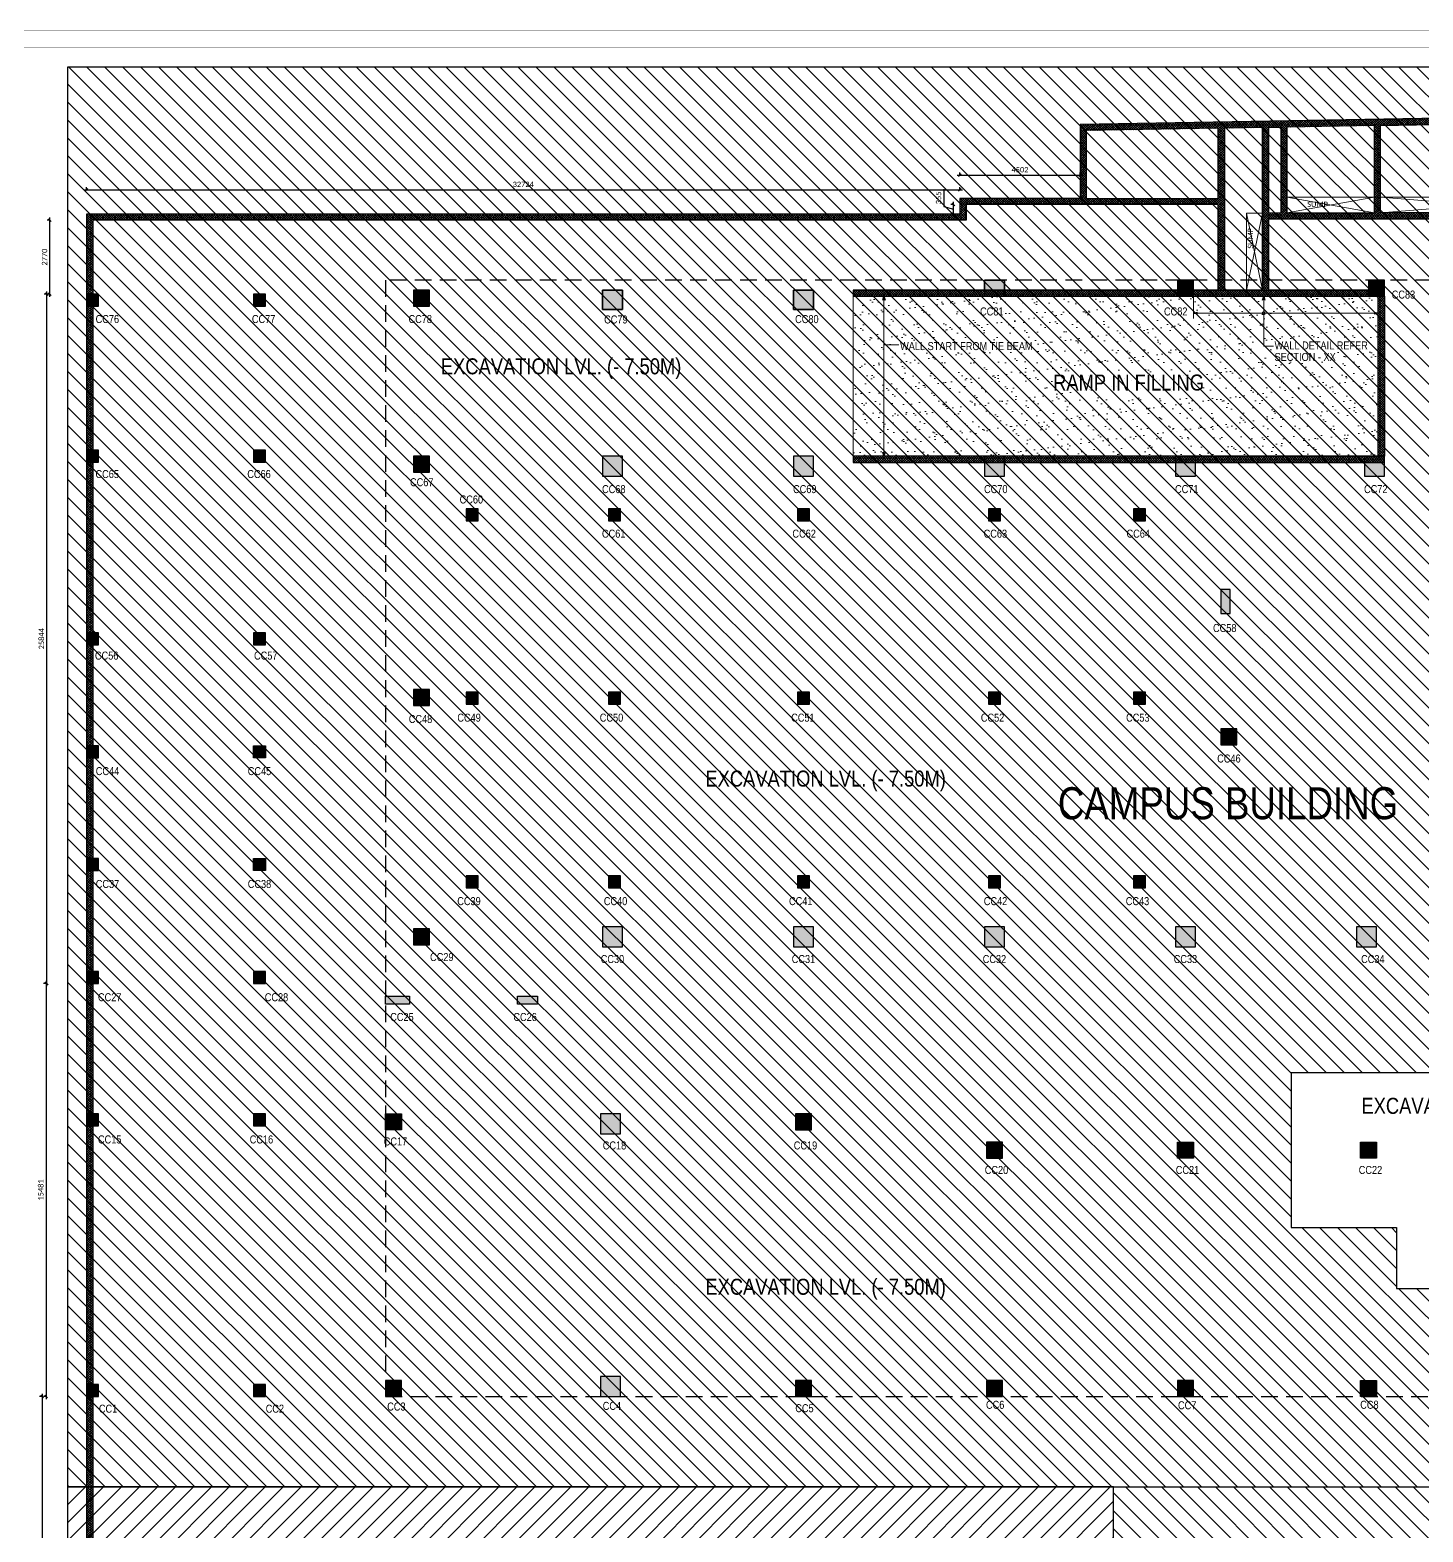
# Model space of a CAD drawing. Header units: millimetres. Extents: x 1112055 to 3390982, y -148532 to 766891.
# Drawn here: x 1644217 to 1696410, y 328031 to 384335 of the extents above; entities that cross this region are included whole.
import ezdxf

# ---------------------------------------------------------------- set-up
doc = ezdxf.new("R2010")
doc.units = ezdxf.units.MM
doc.header["$PDMODE"] = 35
doc.header["$PDSIZE"] = -25
doc.linetypes.add('DASHED2', pattern=[0.375, 0.25, -0.125])
for name, color, linetype, lineweight in [('A_Cut-out', 251, 'Continuous', 9), ('B COL. NO.', 3, 'Continuous', 20), ('B FINAL COLUMN', 1, 'Continuous', 30), ('B HATCH', 250, 'Continuous', 0), ('B TITLE BLOCK', 250, 'Continuous', 0), ('EXCAVATION LINE', 236, 'Continuous', 30)]:
    doc.layers.add(name, color=color, linetype=linetype, lineweight=lineweight)
doc.layers.add('B-COL HT', color=7, linetype='Continuous', lineweight=0, true_color=0x4e4f45)
doc.layers.add('SXO-TEXT-AREA LOCATION', color=7, linetype='Continuous')
doc.styles.add('ARIAL', font='arial.ttf')
doc.styles.add('Cali', font='calibri.ttf')
doc.styles.get("Standard").update_dxf_attribs({"font": 'arial.ttf'})
doc.styles.add('SWINC', font='swissc.ttf')
doc.dimstyles.new('1.100', dxfattribs={"dimtxt": 200, "dimasz": 100, "dimexe": 100, "dimexo": 100, "dimgap": 100, "dimtad": 1, "dimdec": 0, "dimzin": 0, "dimdsep": 46, "dimtxsty": 'Cali', "dimblk": 'OBLIQUE', "dimcen": 0, "dimdle": 100, "dimclrd": 256, "dimclre": 256, "dimclrt": 3, "dimadec": 0, "dimazin": 0, "dimtfac": 1, "dimtdec": 0, "dimtofl": 0, "dimtmove": 1, "dimatfit": 0, "dimfxl": 100, "dimfxlon": 1, "dimtolj": 1, "dimtzin": 0, "dimlwd": -1, "dimlwe": -1, "dimarcsym": 0})
doc.dimstyles.new('DIM 1', dxfattribs={"dimscale": 0, "dimtxt": 230, "dimasz": 150, "dimexe": 0.18, "dimexo": 0.0625, "dimgap": 0.5, "dimtad": 1, "dimdec": 0, "dimzin": 0, "dimdsep": 46, "dimtxsty": 'ARIAL', "dimblk": 'OBLIQUE', "dimcen": 6, "dimse1": 1, "dimse2": 1, "dimclrd": 256, "dimclrt": 256, "dimadec": 0, "dimazin": 2, "dimtfac": 0.75, "dimtdec": 0, "dimtix": 1, "dimtofl": 0, "dimtmove": 1, "dimatfit": 3, "dimldrblk": 'OPEN30', "dimfxl": 0.18, "dimfrac": 1, "dimtolj": 1, "dimtzin": 0, "dimlwd": -1, "dimarcsym": 0})
pattern_1 = [(45, (-175466.64, -141113.953), (-44.9012806, 44.9012806), []), (135, (-175466.64, -141113.953), (-44.9012806, -44.9012806), [])]

# ---------------------------------------------------------------- blocks, each defined once
blk = doc.blocks.new('_Oblique')
at = {"color": 0, "linetype": 'ByBlock', "lineweight": -2}
blk.add_line((-0.5, -0.5), (0.5, 0.5), dxfattribs=at)
blk = doc.blocks.new('_Open30')
at = {"color": 0, "linetype": 'ByBlock', "lineweight": -2}
for p, q in [((-1, 0.27), (0, 0)), ((0, 0), (-1, -0.27)), ((0, 0), (-1, 0))]:
    blk.add_line(p, q, dxfattribs=at)
blk = doc.blocks.new('*D3085')
at = {"transparency": 16777216}
for p, q in [((1644669, 333112), (1644569, 333112)), ((1644669, 333212), (1644669, 298612)), ((1644669, 298712), (1644569, 298712))]:
    blk.add_line(p, q, dxfattribs=at)
at = {"layer": 'Defpoints', "color": 0, "lineweight": 40, "transparency": 16777216}
for p in [(1646335, 333112), (1644669, 298712), (1646335, 298712)]:
    blk.add_point(p, dxfattribs=at)
at = {"transparency": 16777216, "xscale": 100, "yscale": 100, "zscale": 100}
for p, rotation in [((1644669, 333112), 90), ((1644669, 298712), 270)]:
    blk.add_blockref('_Oblique', p, dxfattribs=dict(at, rotation=rotation))
at = {"color": 3, "transparency": 16777216, "insert": (1644467, 315912), "char_height": 200, "attachment_point": 5, "rotation": 90, "style": 'Cali'}
blk.add_mtext('\\A1;34400', dxfattribs=at)
blk = doc.blocks.new('*D3086')
at = {"transparency": 16777216}
for p, q in [((1644825, 348593), (1644725, 348593)), ((1644825, 348693), (1644825, 333012)), ((1644825, 333112), (1644725, 333112))]:
    blk.add_line(p, q, dxfattribs=at)
at = {"layer": 'Defpoints', "color": 0, "lineweight": 40, "transparency": 16777216}
for p in [(1646335, 348593), (1644825, 333112), (1646335, 333112)]:
    blk.add_point(p, dxfattribs=at)
at = {"transparency": 16777216, "xscale": 100, "yscale": 100, "zscale": 100}
for p, rotation in [((1644825, 348593), 90), ((1644825, 333112), 270)]:
    blk.add_blockref('_Oblique', p, dxfattribs=dict(at, rotation=rotation))
at = {"color": 3, "transparency": 16777216, "insert": (1644622, 340852), "char_height": 200, "attachment_point": 5, "rotation": 90, "style": 'Cali'}
blk.add_mtext('\\A1;15481', dxfattribs=at)
blk = doc.blocks.new('*D3087')
at = {"transparency": 16777216}
for p, q in [((1644847, 374437), (1644747, 374437)), ((1644847, 348493), (1644847, 374537)), ((1644847, 348593), (1644747, 348593))]:
    blk.add_line(p, q, dxfattribs=at)
at = {"layer": 'Defpoints', "color": 0, "lineweight": 40, "transparency": 16777216}
for p in [(1644847, 374437), (1646335, 374437), (1646335, 348593)]:
    blk.add_point(p, dxfattribs=at)
at = {"transparency": 16777216, "xscale": 100, "yscale": 100, "zscale": 100}
for p, rotation in [((1644847, 374437), 90), ((1644847, 348593), 270)]:
    blk.add_blockref('_Oblique', p, dxfattribs=dict(at, rotation=rotation))
at = {"color": 3, "transparency": 16777216, "insert": (1644644, 361515), "char_height": 200, "attachment_point": 5, "rotation": 90, "style": 'Cali'}
blk.add_mtext('\\A1;25844', dxfattribs=at)
blk = doc.blocks.new('*D3088')
at = {"transparency": 16777216}
for p, q in [((1644963, 374337), (1644963, 377307)), ((1644963, 377207), (1644863, 377207)), ((1644963, 374437), (1644863, 374437))]:
    blk.add_line(p, q, dxfattribs=at)
at = {"layer": 'Defpoints', "color": 0, "lineweight": 40, "transparency": 16777216}
for p in [(1644963, 377207), (1646565, 377207), (1646335, 374437)]:
    blk.add_point(p, dxfattribs=at)
at = {"transparency": 16777216, "xscale": 100, "yscale": 100, "zscale": 100}
for p, rotation in [((1644963, 377207), 90), ((1644963, 374437), 270)]:
    blk.add_blockref('_Oblique', p, dxfattribs=dict(at, rotation=rotation))
at = {"color": 3, "transparency": 16777216, "insert": (1644761, 375822), "char_height": 200, "attachment_point": 5, "rotation": 90, "style": 'Cali'}
blk.add_mtext('\\A1;2770', dxfattribs=at)
blk = doc.blocks.new('*D3089')
at = {"transparency": 16777216}
for p, q in [((1646335, 378346), (1646335, 378446)), ((1679059, 378346), (1679059, 378446)), ((1646235, 378346), (1679159, 378346))]:
    blk.add_line(p, q, dxfattribs=at)
at = {"layer": 'Defpoints', "color": 0, "transparency": 16777216}
for p in [(1679059, 378346), (1646335, 377437), (1679059, 377437)]:
    blk.add_point(p, dxfattribs=at)
at = {"transparency": 16777216, "xscale": 100, "yscale": 100, "zscale": 100, "rotation": 180}
blk.add_blockref('_Oblique', (1646335, 378346), dxfattribs=at)
at = {"transparency": 16777216, "xscale": 100, "yscale": 100, "zscale": 100}
blk.add_blockref('_Oblique', (1679059, 378346), dxfattribs=at)
at = {"color": 3, "transparency": 16777216, "insert": (1662697, 378549), "char_height": 200, "attachment_point": 5, "style": 'Cali'}
blk.add_mtext('\\A1;32724', dxfattribs=at)
blk = doc.blocks.new('*D3090')
at = {"transparency": 16777216}
for p, q in [((1678463, 378366), (1678463, 377721)), ((1678815, 377793), (1678815, 377893)), ((1678463, 377721), (1678815, 377615)), ((1678815, 377793), (1678715, 377793)), ((1678815, 377437), (1678715, 377437)), ((1678815, 377437), (1678815, 377793)), ((1678815, 377437), (1678815, 377337))]:
    blk.add_line(p, q, dxfattribs=at)
at = {"layer": 'Defpoints', "color": 0, "transparency": 16777216}
for p in [(1678815, 377793), (1679059, 377793), (1679059, 377437)]:
    blk.add_point(p, dxfattribs=at)
at = {"transparency": 16777216, "xscale": 100, "yscale": 100, "zscale": 100}
for p, rotation in [((1678815, 377793), 270), ((1678815, 377437), 90)]:
    blk.add_blockref('_Oblique', p, dxfattribs=dict(at, rotation=rotation))
at = {"color": 3, "transparency": 16777216, "insert": (1678260, 378043), "char_height": 200, "attachment_point": 5, "rotation": 90, "style": 'Cali'}
blk.add_mtext('\\A1;355', dxfattribs=at)
blk = doc.blocks.new('*D3091')
at = {"transparency": 16777216}
for p, q in [((1679059, 378896), (1679059, 378996)), ((1683561, 378896), (1683561, 378996)), ((1678959, 378896), (1683661, 378896))]:
    blk.add_line(p, q, dxfattribs=at)
at = {"layer": 'Defpoints', "color": 0, "transparency": 16777216}
for p in [(1683561, 378896), (1679059, 378023), (1683561, 378023)]:
    blk.add_point(p, dxfattribs=at)
at = {"transparency": 16777216, "xscale": 100, "yscale": 100, "zscale": 100, "rotation": 180}
blk.add_blockref('_Oblique', (1679059, 378896), dxfattribs=at)
at = {"transparency": 16777216, "xscale": 100, "yscale": 100, "zscale": 100}
blk.add_blockref('_Oblique', (1683561, 378896), dxfattribs=at)
at = {"color": 3, "transparency": 16777216, "insert": (1681310, 379098), "char_height": 200, "attachment_point": 5, "style": 'Cali'}
blk.add_mtext('\\A1;4502', dxfattribs=at)

msp = doc.modelspace()

# ---------------------------------------------------------------- hatches: boundary and pattern name
at = {"layer": 'B HATCH', "lineweight": 0}
h = msp.add_hatch(dxfattribs=at)
h.set_pattern_fill('ANSI37', color=250, scale=20, style=0)
h.set_pattern_definition([(45, (-66975.52, -141113.953), (-44.9012806, 44.9012806), []), (135, (-66975.52, -141113.953), (-44.9012806, -44.9012806), [])])
h.paths.add_polyline_path([(1709655, 377475.9), (1709655, 381018.8), (1702480, 380892.9), (1702480, 377476.1)], flags=16)
h.paths.add_polyline_path([(1683791, 378022.7), (1688740, 378022.7), (1688740, 380651.5), (1683791, 380564.7)], flags=16)
h.paths.add_polyline_path([(1690630, 380685), (1691080, 380692.9), (1691080, 377475.7), (1690630, 377475.7)], flags=16)
h.paths.add_polyline_path([(1646565, 377207.5), (1646565, 268461.9), (1697025, 268461.9), (1697025, 308341.9), (1709655, 308341.9), (1709655, 377245.9), (1690616.6, 377246.5), (1690616.6, 374586.9), (1690400, 374586.9), (1690400, 380680.9), (1688970, 380655.8), (1688970, 374586.9), (1688740, 374586.9), (1688740, 377792.7), (1679289, 377792.7), (1679289, 377207.5)], flags=16)
h.paths.add_polyline_path([(1702254.7, 380889), (1702254.7, 377476.1), (1694825, 377476.3), (1694825, 380758.6)], flags=16)
h.paths.add_polyline_path([(1691310, 377476.5), (1691310, 380696.9), (1694595, 380754.5), (1694595, 377476.4)], flags=16)
h.paths.add_polyline_path([(1679059, 377437.5), (1646335, 377437.5), (1646335, 268231.9), (1697255, 268231.9), (1697255, 308111.9), (1709885, 308111.9), (1709885, 381252.9), (1683561, 380790.9), (1683561, 378022.7), (1679059, 378022.7)])
at = {"layer": 'B HATCH'}
h = msp.add_hatch(dxfattribs=at)
h.set_pattern_fill('ANSI37', color=250, scale=20, style=0)
h.set_pattern_definition(pattern_1)
h.paths.add_polyline_path([(1675060, 374356.9), (1687211.7, 374356.9), (1687211.7, 374586.9), (1675060, 374586.9)])
h = msp.add_hatch(dxfattribs=at)
h.set_pattern_fill('ANSI37', color=250, scale=20, style=0)
h.set_pattern_definition([(45, (-162714.97, -141113.953), (-44.9012806, 44.9012806), []), (135, (-162714.97, -141113.953), (-44.9012806, -44.9012806), [])])
h.paths.add_polyline_path([(1687211.7, 374356.9), (1694968.3, 374356.9), (1694968.3, 374586.9), (1687211.7, 374586.9)])
h = msp.add_hatch(dxfattribs=at)
h.set_pattern_fill('ANSI37', color=250, scale=20, style=0)
h.set_pattern_definition([(45, (-175466.64, -141113.953), (-44.9012806, 44.9012806), []), (135, (-175466.64, -141113.953), (-44.9012806, -44.9012806), [])])
h.paths.add_polyline_path([(1694968.3, 368356.9), (1694738.3, 368356.9), (1694738.3, 374356.9), (1694968.3, 374356.9)])
h = msp.add_hatch(dxfattribs=at)
h.set_pattern_fill('ANSI37', color=250, scale=20, style=0)
h.set_pattern_definition(pattern_1)
h.paths.add_polyline_path([(1675060, 368126.9), (1687136.7, 368126.9), (1687136.7, 368356.9), (1675060, 368356.9)])
h = msp.add_hatch(dxfattribs=at)
h.set_pattern_fill('ANSI37', color=250, scale=20, style=0)
h.set_pattern_definition([(45, (-162714.97, -147343.953), (-44.9012806, 44.9012806), []), (135, (-162714.97, -147343.953), (-44.9012806, -44.9012806), [])])
h.paths.add_polyline_path([(1687136.7, 368126.9), (1694968.3, 368126.9), (1694968.3, 368356.9), (1687136.7, 368356.9)])
at = {"layer": 'B-COL HT', "lineweight": 0}
h = msp.add_hatch(color=250, dxfattribs=at)
h.dxf.hatch_style = 1
h.paths.add_polyline_path([(1646335, 373987), (1646785, 373987), (1646785, 374437), (1646335, 374437)])
h = msp.add_hatch(color=250, dxfattribs=at)
h.dxf.hatch_style = 1
h.paths.add_polyline_path([(1652585, 373987), (1653035, 373987), (1653035, 374437), (1652585, 374437)])
h = msp.add_hatch(color=250, dxfattribs=at)
h.dxf.hatch_style = 1
h.paths.add_polyline_path([(1658585, 373986.9), (1659185, 373986.9), (1659185, 374586.9), (1658585, 374586.9)])
h = msp.add_hatch(color=250, dxfattribs=at)
h.dxf.hatch_style = 1
h.paths.add_polyline_path([(1665666.7, 373856.9), (1666416.7, 373856.9), (1666416.7, 374586.9), (1665666.7, 374586.9)])
h = msp.add_hatch(color=250, dxfattribs=at)
h.dxf.hatch_style = 1
h.paths.add_polyline_path([(1672823.3, 373856.9), (1673573.3, 373856.9), (1673573.3, 374586.9), (1672823.3, 374586.9)])
h = msp.add_hatch(color=250, dxfattribs=at)
h.dxf.hatch_style = 1
h.paths.add_polyline_path([(1679980, 374356.9), (1680730, 374356.9), (1680730, 374956.9), (1679980, 374956.9)])
h = msp.add_hatch(color=250, dxfattribs=at)
h.dxf.hatch_style = 1
h.paths.add_polyline_path([(1687211.7, 374356.9), (1687811.7, 374356.9), (1687811.7, 374956.9), (1687211.7, 374956.9)])
h = msp.add_hatch(color=250, dxfattribs=at)
h.dxf.hatch_style = 1
h.paths.add_polyline_path([(1694368.3, 374356.9), (1694968.3, 374356.9), (1694968.3, 374956.9), (1694368.3, 374956.9)])
h = msp.add_hatch(color=250, dxfattribs=at)
h.dxf.hatch_style = 1
h.paths.add_polyline_path([(1646335, 368137), (1646785, 368137), (1646785, 368587), (1646335, 368587)])
h = msp.add_hatch(color=250, dxfattribs=at)
h.dxf.hatch_style = 1
h.paths.add_polyline_path([(1652585, 368137), (1653035, 368137), (1653035, 368587), (1652585, 368587)])
h = msp.add_hatch(color=250, dxfattribs=at)
h.dxf.hatch_style = 1
h.paths.add_polyline_path([(1658585, 367756.9), (1659185, 367756.9), (1659185, 368356.9), (1658585, 368356.9)])
h = msp.add_hatch(color=250, dxfattribs=at)
h.dxf.hatch_style = 1
h.paths.add_polyline_path([(1665666.7, 367606.9), (1666416.7, 367606.9), (1666416.7, 368356.9), (1665666.7, 368356.9)])
h = msp.add_hatch(color=250, dxfattribs=at)
h.dxf.hatch_style = 1
h.paths.add_polyline_path([(1672823.3, 367606.9), (1673573.3, 367606.9), (1673573.3, 368356.9), (1672823.3, 368356.9)])
h = msp.add_hatch(color=250, dxfattribs=at)
h.dxf.hatch_style = 1
h.paths.add_polyline_path([(1679980, 367606.9), (1680730, 367606.9), (1680730, 368356.9), (1679980, 368356.9)])
h = msp.add_hatch(color=250, dxfattribs=at)
h.dxf.hatch_style = 1
h.paths.add_polyline_path([(1687136.7, 367606.9), (1687886.7, 367606.9), (1687886.7, 368356.9), (1687136.7, 368356.9)])
h = msp.add_hatch(color=250, dxfattribs=at)
h.dxf.hatch_style = 1
h.paths.add_polyline_path([(1694968.3, 368356.9), (1694218.3, 368356.9), (1694218.3, 367606.9), (1694968.3, 367606.9)])
h = msp.add_hatch(color=250, dxfattribs=at)
h.dxf.hatch_style = 1
h.paths.add_polyline_path([(1660555, 365936.9), (1661005, 365936.9), (1661005, 366386.9), (1660555, 366386.9)])
h = msp.add_hatch(color=250, dxfattribs=at)
h.dxf.hatch_style = 1
h.paths.add_polyline_path([(1660555, 365936.9), (1661005, 365936.9), (1661005, 366386.9), (1660555, 366386.9)])
h = msp.add_hatch(color=250, dxfattribs=at)
h.dxf.hatch_style = 1
h.paths.add_polyline_path([(1665891.7, 365936.9), (1666341.7, 365936.9), (1666341.7, 366386.9), (1665891.7, 366386.9)])
h = msp.add_hatch(color=250, dxfattribs=at)
h.dxf.hatch_style = 1
h.paths.add_polyline_path([(1672973.3, 365936.9), (1673423.3, 365936.9), (1673423.3, 366386.9), (1672973.3, 366386.9)])
h = msp.add_hatch(color=250, dxfattribs=at)
h.dxf.hatch_style = 1
h.paths.add_polyline_path([(1672973.3, 365936.9), (1673423.3, 365936.9), (1673423.3, 366386.9), (1672973.3, 366386.9)])
h = msp.add_hatch(color=250, dxfattribs=at)
h.dxf.hatch_style = 1
h.paths.add_polyline_path([(1680130, 365936.9), (1680580, 365936.9), (1680580, 366386.9), (1680130, 366386.9)])
h = msp.add_hatch(color=250, dxfattribs=at)
h.dxf.hatch_style = 1
h.paths.add_polyline_path([(1680130, 365936.9), (1680580, 365936.9), (1680580, 366386.9), (1680130, 366386.9)])
h = msp.add_hatch(color=250, dxfattribs=at)
h.dxf.hatch_style = 1
h.paths.add_polyline_path([(1685565, 365936.9), (1686015, 365936.9), (1686015, 366386.9), (1685565, 366386.9)])
h = msp.add_hatch(color=250, dxfattribs=at)
h.dxf.hatch_style = 1
h.paths.add_polyline_path([(1685565, 365936.9), (1686015, 365936.9), (1686015, 366386.9), (1685565, 366386.9)])
h = msp.add_hatch(color=250, dxfattribs=at)
h.dxf.hatch_style = 1
h.paths.add_polyline_path([(1688835, 362461.9), (1689185, 362461.9), (1689185, 363361.9), (1688835, 363361.9)])
h = msp.add_hatch(color=250, dxfattribs=at)
h.dxf.hatch_style = 1
h.paths.add_polyline_path([(1646335.1, 361288), (1646785.1, 361288), (1646785.1, 361738), (1646335.1, 361738)])
h = msp.add_hatch(color=250, dxfattribs=at)
h.dxf.hatch_style = 1
h.paths.add_polyline_path([(1652585, 361287), (1653035, 361287), (1653035, 361737), (1652585, 361737)])
h = msp.add_hatch(color=250, dxfattribs=at)
h.dxf.hatch_style = 1
h.paths.add_polyline_path([(1658585, 359009.4), (1659185, 359009.4), (1659185, 359609.4), (1658585, 359609.4)])
h = msp.add_hatch(color=250, dxfattribs=at)
h.dxf.hatch_style = 1
h.paths.add_polyline_path([(1660555, 359059.4), (1661005, 359059.4), (1661005, 359509.4), (1660555, 359509.4)])
h = msp.add_hatch(color=250, dxfattribs=at)
h.dxf.hatch_style = 1
h.paths.add_polyline_path([(1660555, 359059.4), (1661005, 359059.4), (1661005, 359509.4), (1660555, 359509.4)])
h = msp.add_hatch(color=250, dxfattribs=at)
h.dxf.hatch_style = 1
h.paths.add_polyline_path([(1665891.7, 359059.4), (1666341.7, 359059.4), (1666341.7, 359509.4), (1665891.7, 359509.4)])
h = msp.add_hatch(color=250, dxfattribs=at)
h.dxf.hatch_style = 1
h.paths.add_polyline_path([(1672973.3, 359059.4), (1673423.3, 359059.4), (1673423.3, 359509.4), (1672973.3, 359509.4)])
h = msp.add_hatch(color=250, dxfattribs=at)
h.dxf.hatch_style = 1
h.paths.add_polyline_path([(1680130, 359059.4), (1680580, 359059.4), (1680580, 359509.4), (1680130, 359509.4)])
h = msp.add_hatch(color=250, dxfattribs=at)
h.dxf.hatch_style = 1
h.paths.add_polyline_path([(1680130, 359059.4), (1680580, 359059.4), (1680580, 359509.4), (1680130, 359509.4)])
h = msp.add_hatch(color=250, dxfattribs=at)
h.dxf.hatch_style = 1
h.paths.add_polyline_path([(1685565, 359059.4), (1686015, 359059.4), (1686015, 359509.4), (1685565, 359509.4)])
h = msp.add_hatch(color=250, dxfattribs=at)
h.dxf.hatch_style = 1
h.paths.add_polyline_path([(1685565, 359059.4), (1686015, 359059.4), (1686015, 359509.4), (1685565, 359509.4)])
h = msp.add_hatch(color=250, dxfattribs=at)
h.dxf.hatch_style = 1
h.paths.add_polyline_path([(1688835, 357536.9), (1689435, 357536.9), (1689435, 358136.9), (1688835, 358136.9)])
h = msp.add_hatch(color=250, dxfattribs=at)
h.dxf.hatch_style = 1
h.paths.add_polyline_path([(1646335, 357056.2), (1646785, 357056.2), (1646785, 357506.2), (1646335, 357506.2)])
h = msp.add_hatch(color=250, dxfattribs=at)
h.dxf.hatch_style = 1
h.paths.add_polyline_path([(1653035, 357056.2), (1652585, 357056.2), (1652585, 357506.2), (1653035, 357506.2)])
h = msp.add_hatch(color=250, dxfattribs=at)
h.dxf.hatch_style = 1
h.paths.add_polyline_path([(1646335, 352824.4), (1646785, 352824.4), (1646785, 353274.4), (1646335, 353274.4)])
h = msp.add_hatch(color=250, dxfattribs=at)
h.dxf.hatch_style = 1
h.paths.add_polyline_path([(1653035, 352824.4), (1652585, 352824.4), (1652585, 353274.4), (1653035, 353274.4)])
h = msp.add_hatch(color=250, dxfattribs=at)
h.dxf.hatch_style = 1
h.paths.add_polyline_path([(1660555, 352181.9), (1661005, 352181.9), (1661005, 352631.9), (1660555, 352631.9)])
h = msp.add_hatch(color=250, dxfattribs=at)
h.dxf.hatch_style = 1
h.paths.add_polyline_path([(1660555, 352181.9), (1661005, 352181.9), (1661005, 352631.9), (1660555, 352631.9)])
h = msp.add_hatch(color=250, dxfattribs=at)
h.dxf.hatch_style = 1
h.paths.add_polyline_path([(1665891.7, 352181.9), (1666341.7, 352181.9), (1666341.7, 352631.9), (1665891.7, 352631.9)])
h = msp.add_hatch(color=250, dxfattribs=at)
h.dxf.hatch_style = 1
h.paths.add_polyline_path([(1672973.3, 352181.9), (1673423.3, 352181.9), (1673423.3, 352631.9), (1672973.3, 352631.9)])
h = msp.add_hatch(color=250, dxfattribs=at)
h.dxf.hatch_style = 1
h.paths.add_polyline_path([(1672973.3, 352181.9), (1673423.3, 352181.9), (1673423.3, 352631.9), (1672973.3, 352631.9)])
h = msp.add_hatch(color=250, dxfattribs=at)
h.dxf.hatch_style = 1
h.paths.add_polyline_path([(1680130, 352181.9), (1680580, 352181.9), (1680580, 352631.9), (1680130, 352631.9)])
h = msp.add_hatch(color=250, dxfattribs=at)
h.dxf.hatch_style = 1
h.paths.add_polyline_path([(1680130, 352181.9), (1680580, 352181.9), (1680580, 352631.9), (1680130, 352631.9)])
h = msp.add_hatch(color=250, dxfattribs=at)
h.dxf.hatch_style = 1
h.paths.add_polyline_path([(1685565, 352181.9), (1686015, 352181.9), (1686015, 352631.9), (1685565, 352631.9)])
h = msp.add_hatch(color=250, dxfattribs=at)
h.dxf.hatch_style = 1
h.paths.add_polyline_path([(1685565, 352181.9), (1686015, 352181.9), (1686015, 352631.9), (1685565, 352631.9)])
h = msp.add_hatch(color=250, dxfattribs=at)
h.dxf.hatch_style = 1
h.paths.add_polyline_path([(1658585, 350036.9), (1659185, 350036.9), (1659185, 350636.9), (1658585, 350636.9)])
h = msp.add_hatch(color=250, dxfattribs=at)
h.dxf.hatch_style = 1
h.paths.add_polyline_path([(1665666.7, 349961.9), (1666416.7, 349961.9), (1666416.7, 350711.9), (1665666.7, 350711.9)])
h = msp.add_hatch(color=250, dxfattribs=at)
h.dxf.hatch_style = 1
h.paths.add_polyline_path([(1672823.3, 349961.9), (1673573.3, 349961.9), (1673573.3, 350711.9), (1672823.3, 350711.9)])
h = msp.add_hatch(color=250, dxfattribs=at)
h.dxf.hatch_style = 1
h.paths.add_polyline_path([(1679980, 349961.9), (1680730, 349961.9), (1680730, 350711.9), (1679980, 350711.9)])
h = msp.add_hatch(color=250, dxfattribs=at)
h.dxf.hatch_style = 1
h.paths.add_polyline_path([(1687136.7, 349961.9), (1687886.7, 349961.9), (1687886.7, 350711.9), (1687136.7, 350711.9)])
h = msp.add_hatch(color=250, dxfattribs=at)
h.dxf.hatch_style = 1
h.paths.add_polyline_path([(1693918.3, 349961.9), (1694668.3, 349961.9), (1694668.3, 350711.9), (1693918.3, 350711.9)])
h = msp.add_hatch(color=250, dxfattribs=at)
h.dxf.hatch_style = 1
h.paths.add_polyline_path([(1646335, 348592.5), (1646785, 348592.5), (1646785, 349042.5), (1646335, 349042.5)])
h = msp.add_hatch(color=250, dxfattribs=at)
h.dxf.hatch_style = 1
h.paths.add_polyline_path([(1652585, 348592), (1653035, 348592), (1653035, 349042), (1652585, 349042)])
h = msp.add_hatch(color=250, dxfattribs=at)
h.dxf.hatch_style = 1
h.paths.add_polyline_path([(1657535, 348111.9), (1658435, 348111.9), (1658435, 347811.9), (1657535, 347811.9)])
h = msp.add_hatch(color=250, dxfattribs=at)
h.dxf.hatch_style = 1
h.paths.add_polyline_path([(1662485, 348111.9), (1663235, 348111.9), (1663235, 347811.9), (1662485, 347811.9)])
h = msp.add_hatch(color=250, dxfattribs=at)
h.dxf.hatch_style = 1
h.paths.add_polyline_path([(1646335, 343261.9), (1646785, 343261.9), (1646785, 343711.9), (1646335, 343711.9)])
h = msp.add_hatch(color=250, dxfattribs=at)
h.dxf.hatch_style = 1
h.paths.add_polyline_path([(1652590, 343261.9), (1653040, 343261.9), (1653040, 343711.9), (1652590, 343711.9)])
h = msp.add_hatch(color=250, dxfattribs=at)
h.dxf.hatch_style = 1
h.paths.add_polyline_path([(1657535, 343711.9), (1658135, 343711.9), (1658135, 343111.9), (1657535, 343111.9)])
h = msp.add_hatch(color=250, dxfattribs=at)
h.dxf.hatch_style = 1
h.paths.add_polyline_path([(1665591.7, 342961.9), (1666341.7, 342961.9), (1666341.7, 343711.9), (1665591.7, 343711.9)])
h = msp.add_hatch(color=250, dxfattribs=at)
h.dxf.hatch_style = 1
h.paths.add_polyline_path([(1672898.3, 343111.9), (1673498.3, 343111.9), (1673498.3, 343711.9), (1672898.3, 343711.9)])
h = msp.add_hatch(color=250, dxfattribs=at)
h.dxf.hatch_style = 1
h.paths.add_polyline_path([(1680055, 342041.9), (1680655, 342041.9), (1680655, 342641.9), (1680055, 342641.9)])
h = msp.add_hatch(color=250, dxfattribs=at)
h.dxf.hatch_style = 1
h.paths.add_polyline_path([(1687211.7, 342641.9), (1687811.7, 342641.9), (1687811.7, 342041.9), (1687211.7, 342041.9)])
h = msp.add_hatch(color=250, dxfattribs=at)
h.dxf.hatch_style = 1
h.paths.add_polyline_path([(1694068.3, 342641.9), (1694668.3, 342641.9), (1694668.3, 342041.9), (1694068.3, 342041.9)])
h = msp.add_hatch(color=250, dxfattribs=at)
h.dxf.hatch_style = 1
h.paths.add_polyline_path([(1646335, 333111.9), (1646785, 333111.9), (1646785, 333561.9), (1646335, 333561.9)])
h = msp.add_hatch(color=250, dxfattribs=at)
h.dxf.hatch_style = 1
h.paths.add_polyline_path([(1652585, 333111.9), (1653035, 333111.9), (1653035, 333561.9), (1652585, 333561.9)])
h = msp.add_hatch(color=250, dxfattribs=at)
h.dxf.hatch_style = 1
h.paths.add_polyline_path([(1657535, 333111.9), (1658135, 333111.9), (1658135, 333711.9), (1657535, 333711.9)])
h = msp.add_hatch(color=250, dxfattribs=at)
h.dxf.hatch_style = 1
h.paths.add_polyline_path([(1665591.7, 333111.9), (1666341.7, 333111.9), (1666341.7, 333861.9), (1665591.7, 333861.9)])
h = msp.add_hatch(color=250, dxfattribs=at)
h.dxf.hatch_style = 1
h.paths.add_polyline_path([(1672898.3, 333111.9), (1673498.3, 333111.9), (1673498.3, 333711.9), (1672898.3, 333711.9)])
h = msp.add_hatch(color=250, dxfattribs=at)
h.dxf.hatch_style = 1
h.paths.add_polyline_path([(1680055, 333111.9), (1680655, 333111.9), (1680655, 333711.9), (1680055, 333711.9)])
h = msp.add_hatch(color=250, dxfattribs=at)
h.dxf.hatch_style = 1
h.paths.add_polyline_path([(1687211.7, 333111.9), (1687811.7, 333111.9), (1687811.7, 333711.9), (1687211.7, 333711.9)])
h = msp.add_hatch(color=250, dxfattribs=at)
h.dxf.hatch_style = 1
h.paths.add_polyline_path([(1694068.3, 333711.9), (1694668.3, 333711.9), (1694668.3, 333111.9), (1694068.3, 333111.9)])
at = {"layer": 'EXCAVATION LINE', "lineweight": 0}
h = msp.add_hatch(dxfattribs=at)
h.set_pattern_fill('ANSI31', color=250, scale=150, angle=270)
h.set_pattern_definition([(315, (-175466.64, -141113.95), (336.7596, 336.7596), [])])
h.paths.add_polyline_path([(1699475, 357446.9), (1699475, 364676.9), (1706785, 364676.9), (1706785, 357446.9)], flags=16)
h.paths.add_polyline_path([(1697268.3, 345241.9), (1697268.3, 344841.6), (1705224.6, 344841.6), (1705224.6, 337162.1), (1695424.7, 337162.1), (1695424.7, 339441.9), (1691468.3, 339441.9), (1691468.3, 345241.9)], flags=16)
h.paths.add_polyline_path([(1645620, 329723.2), (1711193.4, 329723.2), (1711193.4, 382943.8), (1645620, 382943.8)])
h = msp.add_hatch(dxfattribs=at)
h.set_pattern_fill('AR-SAND', color=250, scale=15)
h.set_pattern_definition([(37.5, (-436075.6, 0), (-24.00047, 734.11986), [0, -579.12, 0, -647.7, 0, -619.125]), (7.5, (-436075.6, 0), (674.28492, 1075.23765), [0, -312.42, 0, -521.97, 0, -200.025]), (327.5, (-436544.23, 0), (1186.48856, 2.15578), [0, -190.5, 0, -685.8, 0, -895.35]), (317.5, (-436544.2, 0), (1145.3347, 334.394), [0, -95.25, 0, -449.58, 0, -514.35])])
h.paths.add_polyline_path([(1675060, 374356.9), (1694738.3, 374356.9), (1694738.3, 368356.9), (1675060, 368356.9)])
h = msp.add_hatch(dxfattribs=at)
h.set_pattern_fill('ANSI31', color=250, scale=150)
h.set_pattern_definition([(45, (-268566.27, -141113.95), (-336.7596, 336.7596), [])])
h.paths.add_polyline_path([(1645620, 329723.2), (1645620, 274468.4), (1652100, 274468.4), (1652100, 276210.9), (1684820, 276210.9), (1684820, 276898.4), (1684820, 279328.4), (1684820, 311478.4), (1686170, 311478.4), (1686170, 313908.4), (1684820, 313908.4), (1684820, 329723.2)])
h = msp.add_hatch(dxfattribs=at)
h.set_pattern_fill('ANSI31', color=250, scale=150, angle=270)
h.set_pattern_definition([(315, (-268566.27, -141113.95), (336.7596, 336.7596), [])])
edge = h.paths.add_edge_path()
edge.add_line((1686170, 311478.4), (1684820, 311478.4))
edge.add_line((1684820, 311478.4), (1684820, 305958.4))
edge.add_line((1684820, 305958.4), (1686170, 305958.4))
edge.add_line((1686170, 305958.4), (1686170, 303528.4))
edge.add_line((1686170, 303528.4), (1684820, 303528.4))
edge.add_line((1684820, 303528.4), (1684820, 298553.4))
edge.add_line((1684820, 298553.4), (1686170, 298553.4))
edge.add_line((1686170, 298553.4), (1686170, 296123.4))
edge.add_line((1686170, 296123.4), (1684820, 296123.4))
edge.add_line((1684820, 296123.4), (1684820, 290603.4))
edge.add_line((1684820, 290603.4), (1686170, 290603.4))
edge.add_line((1686170, 290603.4), (1686170, 288173.4))
edge.add_line((1686170, 288173.4), (1684820, 288173.4))
edge.add_line((1684820, 288173.4), (1684820, 284653.4))
edge.add_line((1684820, 284653.4), (1686170, 284653.4))
edge.add_line((1686170, 284653.4), (1686170, 282223.4))
edge.add_line((1686170, 282223.4), (1684820, 282223.4))
edge.add_line((1684820, 282223.4), (1684820, 279328.4))
edge.add_line((1684820, 279328.4), (1686170, 279328.4))
edge.add_line((1686170, 279328.4), (1686170, 276898.4))
edge.add_line((1686170, 276898.4), (1684820, 276898.4))
edge.add_line((1684820, 276898.4), (1684820, 276210.9))
edge.add_line((1684820, 276210.9), (1652100, 276210.9))
edge.add_line((1652100, 276210.9), (1652100, 274468.4))
edge.add_line((1652100, 274468.4), (1645620, 274468.4))
edge.add_line((1645620, 274468.4), (1645620, 265862.3))
edge.add_line((1645620, 265862.3), (1699877.9, 265862.3))
edge.add_line((1699877.9, 265862.3), (1699877.9, 307068.9))
edge.add_line((1699877.9, 307068.9), (1711193.4, 307068.9))
edge.add_line((1711193.4, 307068.9), (1711193.4, 329723.2))
edge.add_line((1711193.4, 329723.2), (1684820, 329723.2))
edge.add_line((1684820, 329723.2), (1684820, 313959.8))
edge.add_arc((1684871.4, 313959.8), 51.4, 180.0002, 270)
edge.add_line((1684871.4, 313908.4), (1686170, 313908.4))
edge.add_line((1686170, 313908.4), (1686170, 311478.4))

# ---------------------------------------------------------------- linework, layer by layer
at = {"color": 16, "linetype": 'DASHED2', "lineweight": 30, "ltscale": 2500}
msp.add_lwpolyline([(1657535, 333111.9), (1709885, 333111.9), (1709885, 374956.9), (1657535, 374956.9)], close=True, dxfattribs=at)
at = {"layer": 'A_Cut-out', "ltscale": 10}
for p, q in [((1694595, 378075.8), (1691310, 377476.5)), ((1691310, 378075.8), (1694595, 377476.4)), ((1702254.7, 378075.8), (1694825, 377476.3)), ((1694825, 378075.8), (1702254.7, 377476.1)), ((1689802.9, 377474), (1690400, 374586.9)), ((1689802.9, 374586.9), (1690400, 377474))]:
    msp.add_line(p, q, dxfattribs=at)
for points in [[(1691310, 378075.8), (1694595, 378075.8)], [(1694825, 378075.8), (1702254.7, 378075.8)]]:
    msp.add_lwpolyline(points, dxfattribs=at)
msp.add_lwpolyline([(1689802.9, 377474), (1690400, 377474), (1690400, 374586.9), (1689802.9, 374586.9)], close=True, dxfattribs=at)
at = {"layer": 'B COL. NO.'}
msp.add_line((1687811.7, 374356.9), (1687811.7, 373516.5), dxfattribs=at)
msp.add_circle((1690443.5, 373722.2), 58.6, dxfattribs=at)
at = {"layer": 'B FINAL COLUMN', "color": 16, "lineweight": 30}
msp.add_lwpolyline([(1679059, 377437.5), (1646335, 377437.5), (1646335, 268231.9), (1697255, 268231.9), (1697255, 308111.9), (1709885, 308111.9), (1709885, 381252.9), (1683561, 380790.9), (1683561, 378022.7), (1679059, 378022.7), (1679059, 377437.5)], dxfattribs=at)
msp.add_lwpolyline([(1646565, 268461.9), (1697025, 268461.9), (1697025, 308341.9), (1709655, 308341.9), (1709655, 377245.9), (1690616.6, 377246.5), (1690616.6, 374586.9), (1690400, 374586.9), (1690400, 380680.9), (1688970, 380655.8), (1688970, 374586.9), (1688740, 374586.9), (1688740, 377792.7), (1679289, 377792.7), (1679289, 377207.5), (1646565, 377207.5)], close=True, dxfattribs=at)
at = {"layer": 'B FINAL COLUMN', "color": 1, "lineweight": 30}
for points in [[(1683791, 378022.7), (1688740, 378022.7), (1688740, 380651.5), (1683791, 380564.7)], [(1690630, 380685), (1691080, 380692.9), (1691080, 377475.7), (1690630, 377475.7)], [(1691310, 380696.9), (1691310, 377476.5), (1694595, 377476.4), (1694595, 380754.5)], [(1694825, 380758.6), (1702254.7, 380889), (1702254.7, 377476.1), (1694825, 377476.3)], [(1687211.7, 374356.9), (1694968.3, 374356.9), (1694968.3, 374586.9), (1687211.7, 374586.9)], [(1694968.3, 368356.9), (1694738.3, 368356.9), (1694738.3, 374356.9), (1694968.3, 374356.9)], [(1687136.7, 368126.9), (1694968.3, 368126.9), (1694968.3, 368356.9), (1687136.7, 368356.9)]]:
    msp.add_lwpolyline(points, close=True, dxfattribs=at)
at = {"layer": 'B FINAL COLUMN', "color": 4}
for points in [[(1646335, 373987), (1646785, 373987), (1646785, 374437), (1646335, 374437)], [(1652585, 373987), (1653035, 373987), (1653035, 374437), (1652585, 374437)], [(1646335, 368137), (1646785, 368137), (1646785, 368587), (1646335, 368587)], [(1652585, 368137), (1653035, 368137), (1653035, 368587), (1652585, 368587)], [(1660555, 365936.9), (1661005, 365936.9), (1661005, 366386.9), (1660555, 366386.9)], [(1672973.3, 365936.9), (1673423.3, 365936.9), (1673423.3, 366386.9), (1672973.3, 366386.9)], [(1680130, 365936.9), (1680580, 365936.9), (1680580, 366386.9), (1680130, 366386.9)], [(1685565, 365936.9), (1686015, 365936.9), (1686015, 366386.9), (1685565, 366386.9)], [(1646335.1, 361288), (1646785.1, 361288), (1646785.1, 361738), (1646335.1, 361738)], [(1652585, 361287), (1653035, 361287), (1653035, 361737), (1652585, 361737)], [(1660555, 359059.4), (1661005, 359059.4), (1661005, 359509.4), (1660555, 359509.4)], [(1680130, 359059.4), (1680580, 359059.4), (1680580, 359509.4), (1680130, 359509.4)], [(1685565, 359059.4), (1686015, 359059.4), (1686015, 359509.4), (1685565, 359509.4)], [(1646335, 357056.2), (1646785, 357056.2), (1646785, 357506.2), (1646335, 357506.2)], [(1653035, 357056.2), (1652585, 357056.2), (1652585, 357506.2), (1653035, 357506.2)], [(1646335, 352824.4), (1646785, 352824.4), (1646785, 353274.4), (1646335, 353274.4)], [(1653035, 352824.4), (1652585, 352824.4), (1652585, 353274.4), (1653035, 353274.4)], [(1660555, 352181.9), (1661005, 352181.9), (1661005, 352631.9), (1660555, 352631.9)], [(1672973.3, 352181.9), (1673423.3, 352181.9), (1673423.3, 352631.9), (1672973.3, 352631.9)], [(1680130, 352181.9), (1680580, 352181.9), (1680580, 352631.9), (1680130, 352631.9)], [(1685565, 352181.9), (1686015, 352181.9), (1686015, 352631.9), (1685565, 352631.9)], [(1646335, 348592.5), (1646785, 348592.5), (1646785, 349042.5), (1646335, 349042.5)], [(1652585, 348592), (1653035, 348592), (1653035, 349042), (1652585, 349042)], [(1646335, 343261.9), (1646785, 343261.9), (1646785, 343711.9), (1646335, 343711.9)], [(1652590, 343261.9), (1653040, 343261.9), (1653040, 343711.9), (1652590, 343711.9)], [(1646335, 333111.9), (1646785, 333111.9), (1646785, 333561.9), (1646335, 333561.9)], [(1652585, 333111.9), (1653035, 333111.9), (1653035, 333561.9), (1652585, 333561.9)]]:
    msp.add_lwpolyline(points, close=True, dxfattribs=at)
at = {"layer": 'B FINAL COLUMN'}
for points in [[(1658585, 373986.9), (1659185, 373986.9), (1659185, 374586.9), (1658585, 374586.9)], [(1665666.7, 374586.9), (1666416.7, 374586.9), (1666416.7, 373856.9), (1665666.7, 373856.9)], [(1672823.3, 374586.9), (1673573.3, 374586.9), (1673573.3, 373856.9), (1672823.3, 373856.9)], [(1679980, 374956.9), (1680730, 374956.9), (1680730, 374356.9), (1679980, 374356.9)], [(1687211.7, 374356.9), (1687811.7, 374356.9), (1687811.7, 374956.9), (1687211.7, 374956.9)], [(1694368.3, 374356.9), (1694968.3, 374356.9), (1694968.3, 374956.9), (1694368.3, 374956.9)], [(1658585, 367756.9), (1659185, 367756.9), (1659185, 368356.9), (1658585, 368356.9)], [(1665666.7, 367606.9), (1666416.7, 367606.9), (1666416.7, 368356.9), (1665666.7, 368356.9)], [(1672823.3, 367606.9), (1673573.3, 367606.9), (1673573.3, 368356.9), (1672823.3, 368356.9)], [(1679980, 367606.9), (1680730, 367606.9), (1680730, 368356.9), (1679980, 368356.9)], [(1687136.7, 367606.9), (1687886.7, 367606.9), (1687886.7, 368356.9), (1687136.7, 368356.9)], [(1694218.3, 367606.9), (1694968.3, 367606.9), (1694968.3, 368356.9), (1694218.3, 368356.9)], [(1688835, 362461.9), (1689185, 362461.9), (1689185, 363361.9), (1688835, 363361.9)], [(1688835, 357536.9), (1689435, 357536.9), (1689435, 358136.9), (1688835, 358136.9)], [(1658585, 350036.9), (1659185, 350036.9), (1659185, 350636.9), (1658585, 350636.9)], [(1657535, 348111.9), (1658435, 348111.9), (1658435, 347811.9), (1657535, 347811.9)], [(1662485, 348111.9), (1663235, 348111.9), (1663235, 347811.9), (1662485, 347811.9)], [(1657535, 343711.9), (1658135, 343711.9), (1658135, 343111.9), (1657535, 343111.9)], [(1665591.7, 342961.9), (1666341.7, 342961.9), (1666341.7, 343711.9), (1665591.7, 343711.9)], [(1672898.3, 343111.9), (1673498.3, 343111.9), (1673498.3, 343711.9), (1672898.3, 343711.9)], [(1680055, 342041.9), (1680655, 342041.9), (1680655, 342641.9), (1680055, 342641.9)], [(1687211.7, 342641.9), (1687811.7, 342641.9), (1687811.7, 342041.9), (1687211.7, 342041.9)], [(1694068.3, 342641.9), (1694668.3, 342641.9), (1694668.3, 342041.9), (1694068.3, 342041.9)], [(1657535, 333111.9), (1658135, 333111.9), (1658135, 333711.9), (1657535, 333711.9)], [(1665591.7, 333111.9), (1666341.7, 333111.9), (1666341.7, 333861.9), (1665591.7, 333861.9)], [(1672898.3, 333111.9), (1673498.3, 333111.9), (1673498.3, 333711.9), (1672898.3, 333711.9)], [(1680055, 333111.9), (1680655, 333111.9), (1680655, 333711.9), (1680055, 333711.9)], [(1687211.7, 333111.9), (1687811.7, 333111.9), (1687811.7, 333711.9), (1687211.7, 333711.9)], [(1694068.3, 333711.9), (1694668.3, 333711.9), (1694668.3, 333111.9), (1694068.3, 333111.9)]]:
    msp.add_lwpolyline(points, close=True, dxfattribs=at)
at = {"layer": 'B FINAL COLUMN', "color": 5}
for points in [[(1665666.7, 373856.9), (1666416.7, 373856.9), (1666416.7, 374586.9), (1665666.7, 374586.9)], [(1672823.3, 373856.9), (1673573.3, 373856.9), (1673573.3, 374586.9), (1672823.3, 374586.9)], [(1679980, 374356.9), (1680730, 374356.9), (1680730, 374956.9), (1679980, 374956.9)]]:
    msp.add_lwpolyline(points, close=True, dxfattribs=at)
at = {"layer": 'B FINAL COLUMN', "color": 4, "lineweight": 30}
for points in [[(1675060, 374356.9), (1687211.7, 374356.9), (1687211.7, 374586.9), (1675060, 374586.9)], [(1675060, 368126.9), (1687136.7, 368126.9), (1687136.7, 368356.9), (1675060, 368356.9)]]:
    msp.add_lwpolyline(points, close=True, dxfattribs=at)
at = {"layer": 'B FINAL COLUMN', "color": 1}
for points in [[(1660555, 365936.9), (1661005, 365936.9), (1661005, 366386.9), (1660555, 366386.9)], [(1665891.7, 365936.9), (1666341.7, 365936.9), (1666341.7, 366386.9), (1665891.7, 366386.9)], [(1672973.3, 365936.9), (1673423.3, 365936.9), (1673423.3, 366386.9), (1672973.3, 366386.9)], [(1680130, 365936.9), (1680580, 365936.9), (1680580, 366386.9), (1680130, 366386.9)], [(1685565, 365936.9), (1686015, 365936.9), (1686015, 366386.9), (1685565, 366386.9)], [(1658585, 359009.4), (1659185, 359009.4), (1659185, 359609.4), (1658585, 359609.4)], [(1660555, 359059.4), (1661005, 359059.4), (1661005, 359509.4), (1660555, 359509.4)], [(1665891.7, 359059.4), (1666341.7, 359059.4), (1666341.7, 359509.4), (1665891.7, 359509.4)], [(1672973.3, 359059.4), (1673423.3, 359059.4), (1673423.3, 359509.4), (1672973.3, 359509.4)], [(1680130, 359059.4), (1680580, 359059.4), (1680580, 359509.4), (1680130, 359509.4)], [(1685565, 359059.4), (1686015, 359059.4), (1686015, 359509.4), (1685565, 359509.4)], [(1660555, 352181.9), (1661005, 352181.9), (1661005, 352631.9), (1660555, 352631.9)], [(1665891.7, 352181.9), (1666341.7, 352181.9), (1666341.7, 352631.9), (1665891.7, 352631.9)], [(1672973.3, 352181.9), (1673423.3, 352181.9), (1673423.3, 352631.9), (1672973.3, 352631.9)], [(1680130, 352181.9), (1680580, 352181.9), (1680580, 352631.9), (1680130, 352631.9)], [(1685565, 352181.9), (1686015, 352181.9), (1686015, 352631.9), (1685565, 352631.9)], [(1665666.7, 349961.9), (1666416.7, 349961.9), (1666416.7, 350711.9), (1665666.7, 350711.9)], [(1672823.3, 349961.9), (1673573.3, 349961.9), (1673573.3, 350711.9), (1672823.3, 350711.9)], [(1679980, 349961.9), (1680730, 349961.9), (1680730, 350711.9), (1679980, 350711.9)], [(1687136.7, 349961.9), (1687886.7, 349961.9), (1687886.7, 350711.9), (1687136.7, 350711.9)], [(1693918.3, 349961.9), (1694668.3, 349961.9), (1694668.3, 350711.9), (1693918.3, 350711.9)]]:
    msp.add_lwpolyline(points, close=True, dxfattribs=at)
at = {"layer": 'B TITLE BLOCK', "color": 1, "const_width": 8.39}
msp.add_lwpolyline([(1643287.6, 384330.6), (1734904.4, 384330.6), (1734904.4, 218186.4), (1643287.6, 218186.4)], close=True, dxfattribs=at)
at = {"layer": 'B TITLE BLOCK', "color": 250, "lineweight": 0, "const_width": 8.39}
msp.add_lwpolyline([(1643940.2, 383678), (1734251.7, 383678), (1734251.7, 218839.1), (1643940.2, 218839.1)], close=True, dxfattribs=at)
at = {"layer": 'EXCAVATION LINE', "color": 250, "lineweight": 0}
msp.add_line((1675060, 368356.9), (1675060, 374356.9), dxfattribs=at)
at = {"layer": 'EXCAVATION LINE', "color": 75}
msp.add_lwpolyline([(1645620, 329723.2), (1711193.4, 329723.2), (1711193.4, 382943.8), (1645620, 382943.8)], close=True, dxfattribs=at)
at = {"layer": 'EXCAVATION LINE', "color": 6}
msp.add_lwpolyline([(1697268.3, 345241.9), (1691468.3, 345241.9), (1691468.3, 339441.9), (1695424.7, 339441.9), (1695424.7, 337162.1), (1705224.6, 337162.1), (1705224.6, 344841.6), (1697268.3, 344841.6)], close=True, dxfattribs=at)
at = {"layer": 'EXCAVATION LINE', "color": 96}
msp.add_lwpolyline([(1684820, 329723.2), (1645620, 329723.2), (1645620, 274468.4), (1652100, 274468.4), (1652100, 276210.9), (1684820, 276210.9)], dxfattribs=at)
at = {"layer": 'EXCAVATION LINE', "color": 42}
msp.add_lwpolyline([(1684820, 313908.4), (1684820, 329723.2), (1711193.4, 329723.2), (1711193.4, 307068.9)], dxfattribs=at)

# ---------------------------------------------------------------- texts
at = {"color": 1, "style": 'SWINC'}
msp.add_text('CAMPUS BUILDING', height=1200, dxfattribs=at).set_placement((1682730.3, 354749.3))
at = {"layer": 'B COL. NO.', "style": 'SWINC'}
for s, p in [('CC83', (1695240.4, 374267.6)), ('CC81', (1679815.3, 373635.5)), ('CC82', (1686707, 373635.5)), ('CC76', (1646674.5, 373350.6)), ('CC77', (1652530.4, 373350.6)), ('CC78', (1658400.2, 373350.5)), ('CC79', (1665728.9, 373334.9)), ('CC80', (1672885.6, 373349.4)), ('WALL START FROM TIE BEAM', (1676818.6, 372337.2)), ('WALL DETAIL REFER', (1690851, 372360.5)), ('SECTION - XX', (1690851, 371929.8)), ('CC65', (1646669.5, 367539.9)), ('CC66', (1652357.6, 367539.9)), ('CC67', (1658455.8, 367233.3)), ('CC68', (1665651.1, 366975.9)), ('CC69', (1672807.8, 366975.9)), ('CC70', (1679964.5, 366975.9)), ('CC71', (1687121.1, 366975.9)), ('CC72', (1694202.8, 366975.9)), ('CC60', (1660314.5, 366587.3)), ('CC61', (1665647.8, 365305.9)), ('CC62', (1672784.3, 365305.9)), ('CC63', (1679949.6, 365305.9)), ('CC64', (1685303.1, 365305.9)), ('CC58', (1688543.8, 361768)), ('CC56', (1646649.6, 360734)), ('CC57', (1652610.5, 360734)), ('CC48', (1658409.3, 358357.9)), ('CC49', (1660229.3, 358407.9)), ('CC50', (1665566, 358407.9)), ('CC51', (1672737.7, 358407.9)), ('CC52', (1679844.4, 358407.9)), ('CC53', (1685287.1, 358407.9)), ('CC46', (1688700.9, 356875.9)), ('CC44', (1646680.3, 356404.6)), ('CC45', (1652375.1, 356404.6)), ('CC37', (1646680.3, 352172.8)), ('CC38', (1652375.1, 352172.8)), ('CC39', (1660225.5, 351530.4)), ('CC40', (1665717.6, 351530.4)), ('CC41', (1672656, 351530.4)), ('CC42', (1679954.9, 351530.4)), ('CC43', (1685274.7, 351530.4)), ('CC29', (1659206.1, 349433.5)), ('CC30', (1665601.5, 349358.5)), ('CC31', (1672758.2, 349358.5)), ('CC32', (1679914.8, 349358.5)), ('CC33', (1687071.5, 349358.5)), ('CC34', (1694093.9, 349358.5)), ('CC27', (1646762.4, 347927.3)), ('CC28', (1653012.4, 347926.7)), ('CC25', (1657713.2, 347186.2)), ('CC26', (1662328.6, 347186.2)), ('CC15', (1646762.4, 342596.6)), ('CC16', (1652448, 342596.6)), ('CC17', (1657471.2, 342521.6)), ('CC18', (1665677.9, 342371.6)), ('CC19', (1672834.5, 342371.6)), ('CC20', (1679991.2, 341451.6)), ('CC21', (1687147.9, 341451.6)), ('CC22', (1694004.5, 341451.6)), ('CC1', (1646797.2, 332502.2)), ('CC2', (1653047.2, 332502.2)), ('CC3', (1657599.7, 332583)), ('CC4', (1665676.5, 332606.9)), ('CC5', (1672891.7, 332520.8)), ('CC6', (1680037.6, 332648.8)), ('CC7', (1687232.3, 332630.3)), ('CC8', (1694060.6, 332649.7))]:
    msp.add_text(s, height=300, dxfattribs=at).set_placement(p)
at = {"layer": 'B TITLE BLOCK', "color": 251, "lineweight": 0, "insert": (1790846.9, 354036.9), "char_height": 147.988, "attachment_point": 2, "style": 'SWINC'}
msp.add_mtext_dynamic_manual_height_columns('\\pxsm1,qj;{\\fBankGothic Lt BT|b0|i0|c0|p34;BHOOMI\\P\\ps*,q*;\\fGost|b0|i0|c0|p2;\\H0.8x;- CONSULTANTS -\\C1; }', width=386959.037, gutter_width=0, heights=[54430.2], dxfattribs=at)
at = {"layer": 'EXCAVATION LINE', "color": 75, "style": 'SWINC'}
for s, p in [('EXCAVATION LVL. (- 7.50M) ', (1659609, 371428.4)), ('RAMP IN FILLING', (1682552.5, 370821.4)), ('EXCAVATION LVL. (- 7.50M) ', (1669521.2, 355974.1)), ('EXCAVATION LVL. (- 7.50M) ', (1669521.2, 336923.8))]:
    msp.add_text(s, height=600, dxfattribs=at).set_placement(p)
at = {"layer": 'EXCAVATION LINE', "color": 6, "style": 'SWINC'}
msp.add_text('EXCAVATION LVL. (- 7.80M) ', height=600, dxfattribs=at).set_placement((1694104.6, 343706.1))
at = {"layer": 'SXO-TEXT-AREA LOCATION', "insert": (1692075.7, 377902.1), "char_height": 200, "attachment_point": 1}
msp.add_mtext('\\pxqc;{\\fCalibri|b0|i0|c0|p34;SUMP}', dxfattribs=at)
at = {"layer": 'SXO-TEXT-AREA LOCATION', "insert": (1689846.7, 376140.4), "char_height": 200, "attachment_point": 1, "rotation": 90}
msp.add_mtext('\\pxqc;{\\fCalibri|b0|i0|c0|p34;SUMP}', dxfattribs=at)

# ---------------------------------------------------------------- dimensions: what is measured, and where the dimension line sits
for base, p1, p2, picture, middle in [((1683561, 378895.9), (1679059, 378022.7), (1683561, 378022.7), '*D3091', (1681310, 379098.4)), ((1679059, 378346.2), (1646335, 377437.5), (1679059, 377437.5), '*D3089', (1662697, 378548.6))]:
    dim = msp.add_linear_dim(base=base, p1=p1, p2=p2, dimstyle='1.100', override={"dimfxl": 0.18, "dimarcsym": 2})
    dim.commit()
    dim.dimension.update_dxf_attribs({"geometry": picture, "text_midpoint": middle})
for base, p1, p2, picture, middle in [((1678815.2, 377792.7), (1679059, 377437.5), (1679059, 377792.7), '*D3090', (1678260.3, 377820.8)), ((1644963.3149, 377207.4742), (1646335.0146, 374437.0122), (1646565.0146, 377207.4742), '*D3088', (1644760.8534, 375822.2432)), ((1644846.5218, 374437.0122), (1646335.0146, 348592.5156), (1646335.0094, 374437.0122), '*D3087', (1644644.0603, 361514.7639)), ((1644824.6, 333111.9), (1646335, 348592.5), (1646335, 333111.9), '*D3086', (1644622.2, 340852.2)), ((1644669.2, 298711.9), (1646335, 333111.9), (1646335, 298711.9), '*D3085', (1644466.8, 315911.9))]:
    dim = msp.add_linear_dim(base=base, p1=p1, p2=p2, angle=90, dimstyle='1.100', override={"dimfxl": 0.18, "dimarcsym": 2})
    dim.commit()
    dim.dimension.update_dxf_attribs({"geometry": picture, "text_midpoint": middle})

# ---------------------------------------------------------------- leaders
at = {"layer": 'B COL. NO.'}
for points in [[(1676212.9, 374356.9), (1676212.9, 372537.3), (1676776.7, 372537.3)], [(1690443.5, 374356.9), (1690443.5, 372483.9), (1690808.1, 372483.9)], [(1687811.7, 373722.2), (1690443.5, 373722.2)], [(1694738.3, 373722.2), (1690443.5, 373722.2)], [(1676212.9, 368356.9), (1676212.9, 372537.3), (1676776.7, 372537.3)]]:
    msp.add_leader(points, dimstyle='DIM 1', override={"dimscale": 1, "dimtad": 0, "dimtxsty": 'SWINC', "dimfxlon": 1, "dimlwd": 5, "dimarcsym": 2}, dxfattribs=at)

doc.saveas('drawing.dxf')
